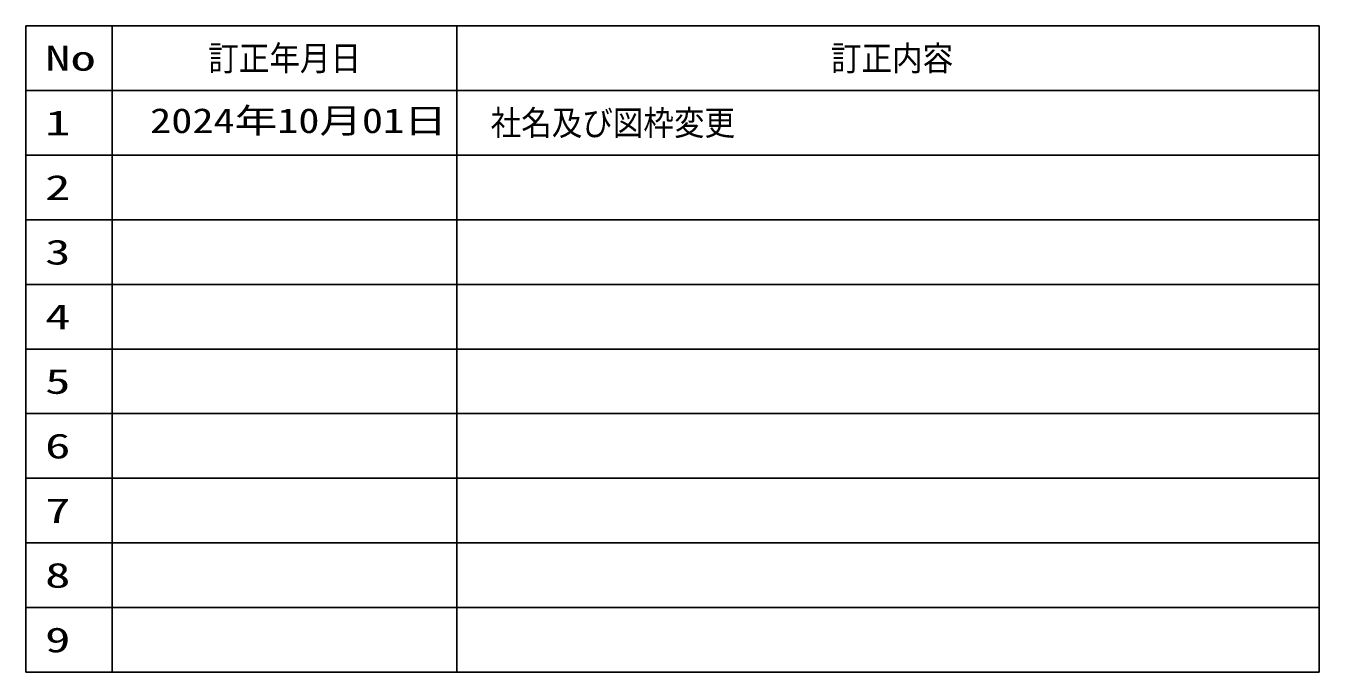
# Model space of a CAD drawing. Units: millimetres, scale not verified. Extents: x -9797 to 9797, y -4555 to 4555.
# Drawn here: x 5297 to 9797, y -4449 to -2199 of the extents above; entities that cross this region are included whole.
import ezdxf
from ezdxf.enums import TextEntityAlignment as Align

# ---------------------------------------------------------------- set-up
doc = ezdxf.new("R2010")
doc.units = ezdxf.units.MM
doc.header["$LTSCALE"] = 30
doc.layers.add('0-0_0', color=7, linetype='Continuous', lineweight=25)
doc.layers.add('0-5_図面枠', color=3, linetype='Continuous', lineweight=15)
doc.styles.add('ＭＳ ゴシック', font='')
doc.styles.get('ＭＳ ゴシック').set_extended_font_data('MS Gothic')

msp = doc.modelspace()

# ---------------------------------------------------------------- linework, layer by layer
at = {"layer": '0-0_0'}
for p, q in [((5296.83, -2199.16), (5296.83, -4449.16)), ((5296.83, -2199.16), (9796.83, -2199.16)), ((5596.83, -2199.16), (5596.83, -4449.16)), ((6796.83, -2199.16), (6796.83, -4449.16)), ((9796.83, -2199.16), (9796.83, -4449.16)), ((5296.83, -2424.16), (9796.83, -2424.16)), ((5296.83, -2649.16), (9796.83, -2649.16)), ((5296.83, -2874.16), (9796.83, -2874.16)), ((5296.83, -3099.16), (9796.83, -3099.16)), ((5296.83, -3324.16), (9796.83, -3324.16)), ((5296.83, -3549.16), (9796.83, -3549.16)), ((5296.83, -3774.16), (9796.83, -3774.16)), ((5296.83, -3999.16), (9796.83, -3999.16)), ((5296.83, -4224.16), (9796.83, -4224.16)), ((5296.83, -4449.16), (9796.83, -4449.16))]:
    msp.add_line(p, q, dxfattribs=at)

# ---------------------------------------------------------------- texts
at = {"layer": '0-5_図面枠', "style": 'ＭＳ ゴシック'}
for s, height, width, p in [('No', 86.66, 1.5, (5363.67, -2381.22)), ('訂正年月日', 86.59, 0.9, (5931.53, -2381.22)), ('訂正内容', 86.59, 0.9, (8098.22, -2381.22)), ('2024年10月01日', 86.59, 1.25, (5729.04, -2598.32)), ('1', 86.66, 1.5, (5363.67, -2606.22)), ('社名及び図枠変更', 86.59, 0.9, (6914.07, -2606.22)), ('2', 86.66, 1.5, (5363.67, -2831.22)), ('3', 86.66, 1.5, (5363.67, -3056.22)), ('4', 86.66, 1.5, (5363.67, -3281.22)), ('5', 86.66, 1.5, (5363.67, -3506.22)), ('6', 86.66, 1.5, (5363.67, -3731.22)), ('7', 86.66, 1.5, (5363.67, -3956.22)), ('8', 86.66, 1.5, (5363.67, -4181.22)), ('9', 86.66, 1.5, (5363.67, -4406.22))]:
    msp.add_text(s, height=height, dxfattribs=dict(at, width=width)).set_placement(p, align=Align.BOTTOM_LEFT)

doc.saveas('drawing.dxf')
